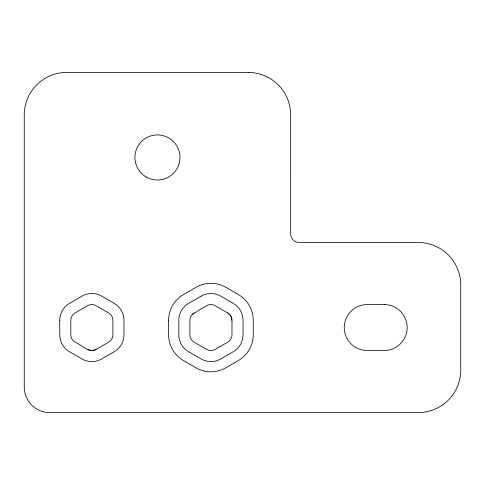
<?xml version="1.0" encoding="UTF-8"?>
<svg xmlns="http://www.w3.org/2000/svg" width="485" height="485" viewBox="0 0 485 485"><rect width="100%" height="100%" fill="white"/><g stroke="black" fill="none" stroke-linecap="round" stroke-linejoin="round"><path stroke-width="0.73" d="M192.369 314.292L206.677 305.695A8.506 8.506 0 0 1 215.176 305.695L227.726 312.94L230.836 316.05L231.975 320.306L231.975 334.789A8.506 8.506 0 0 1 227.726 342.155L215.176 349.394A8.506 8.506 0 0 1 206.677 349.394L194.127 342.155A8.506 8.506 0 0 1 189.877 334.789L189.877 320.306A8.506 8.506 0 0 1 194.127 312.94M96.115 349.394L108.658 342.155A8.506 8.506 0 0 0 112.908 334.789L112.908 320.306A8.506 8.506 0 0 0 108.658 312.94L96.115 305.695A8.506 8.506 0 0 0 87.609 305.695L75.066 312.94A8.506 8.506 0 0 0 70.81 320.306L70.81 334.789A8.506 8.506 0 0 0 75.066 342.155C81.632 344.665 88.403 353.45 96.115 349.394A8.506 8.506 0 0 1 87.609 349.394M227.726 312.94A8.506 8.506 0 0 1 231.975 320.306M59.758 320.306L59.758 334.789A19.564 19.564 0 0 0 69.537 351.728L82.08 358.973A19.558 19.558 0 0 0 101.644 358.973L114.187 351.728A19.558 19.558 0 0 0 123.966 334.789L123.966 320.306A19.564 19.564 0 0 0 114.187 303.361L101.644 296.123A19.564 19.564 0 0 0 82.08 296.123L69.537 303.361A19.564 19.564 0 0 0 59.758 320.306M168.616 320.306L168.616 334.789A29.767 29.767 0 0 0 183.5 360.567L196.043 367.812A29.767 29.767 0 0 0 225.81 367.812L238.353 360.567A29.767 29.767 0 0 0 253.237 334.789L253.237 320.306A29.767 29.767 0 0 0 238.353 294.528L225.81 287.284A29.767 29.767 0 0 0 196.043 287.284L183.5 294.528A29.767 29.767 0 0 0 168.616 320.306M201.148 296.123L188.604 303.361A19.564 19.564 0 0 0 178.819 320.306L178.819 334.789A19.558 19.558 0 0 0 188.604 351.728L201.148 358.973A19.558 19.558 0 0 0 220.705 358.973L233.249 351.728A19.558 19.558 0 0 0 243.033 334.789L243.033 320.306A19.558 19.558 0 0 0 233.249 303.361L220.705 296.123A19.558 19.558 0 0 0 201.148 296.123M248.132 72.404L66.772 72.404A42.522 42.522 0 0 0 24.25 114.933L24.25 387.078A25.511 25.511 0 0 0 49.761 412.589L418.228 412.596A42.522 42.522 0 0 0 460.75 370.067L460.75 285.022A42.522 42.522 0 0 0 418.228 242.5L299.16 242.5A8.506 8.506 0 0 1 290.66 233.994L290.654 114.933A42.522 42.522 0 0 0 248.132 72.404M384.211 304.586L367.2 304.586A22.965 22.965 0 0 0 344.235 327.545A22.965 22.965 0 0 0 367.2 350.509L384.211 350.509A22.965 22.965 0 0 0 407.17 327.545A22.965 22.965 0 0 0 384.211 304.586M146.185 176.97A22.534 22.534 0 0 0 179.99 157.455A22.534 22.534 0 0 0 146.185 137.934A22.534 22.534 0 0 0 146.185 176.97"/></g></svg>
